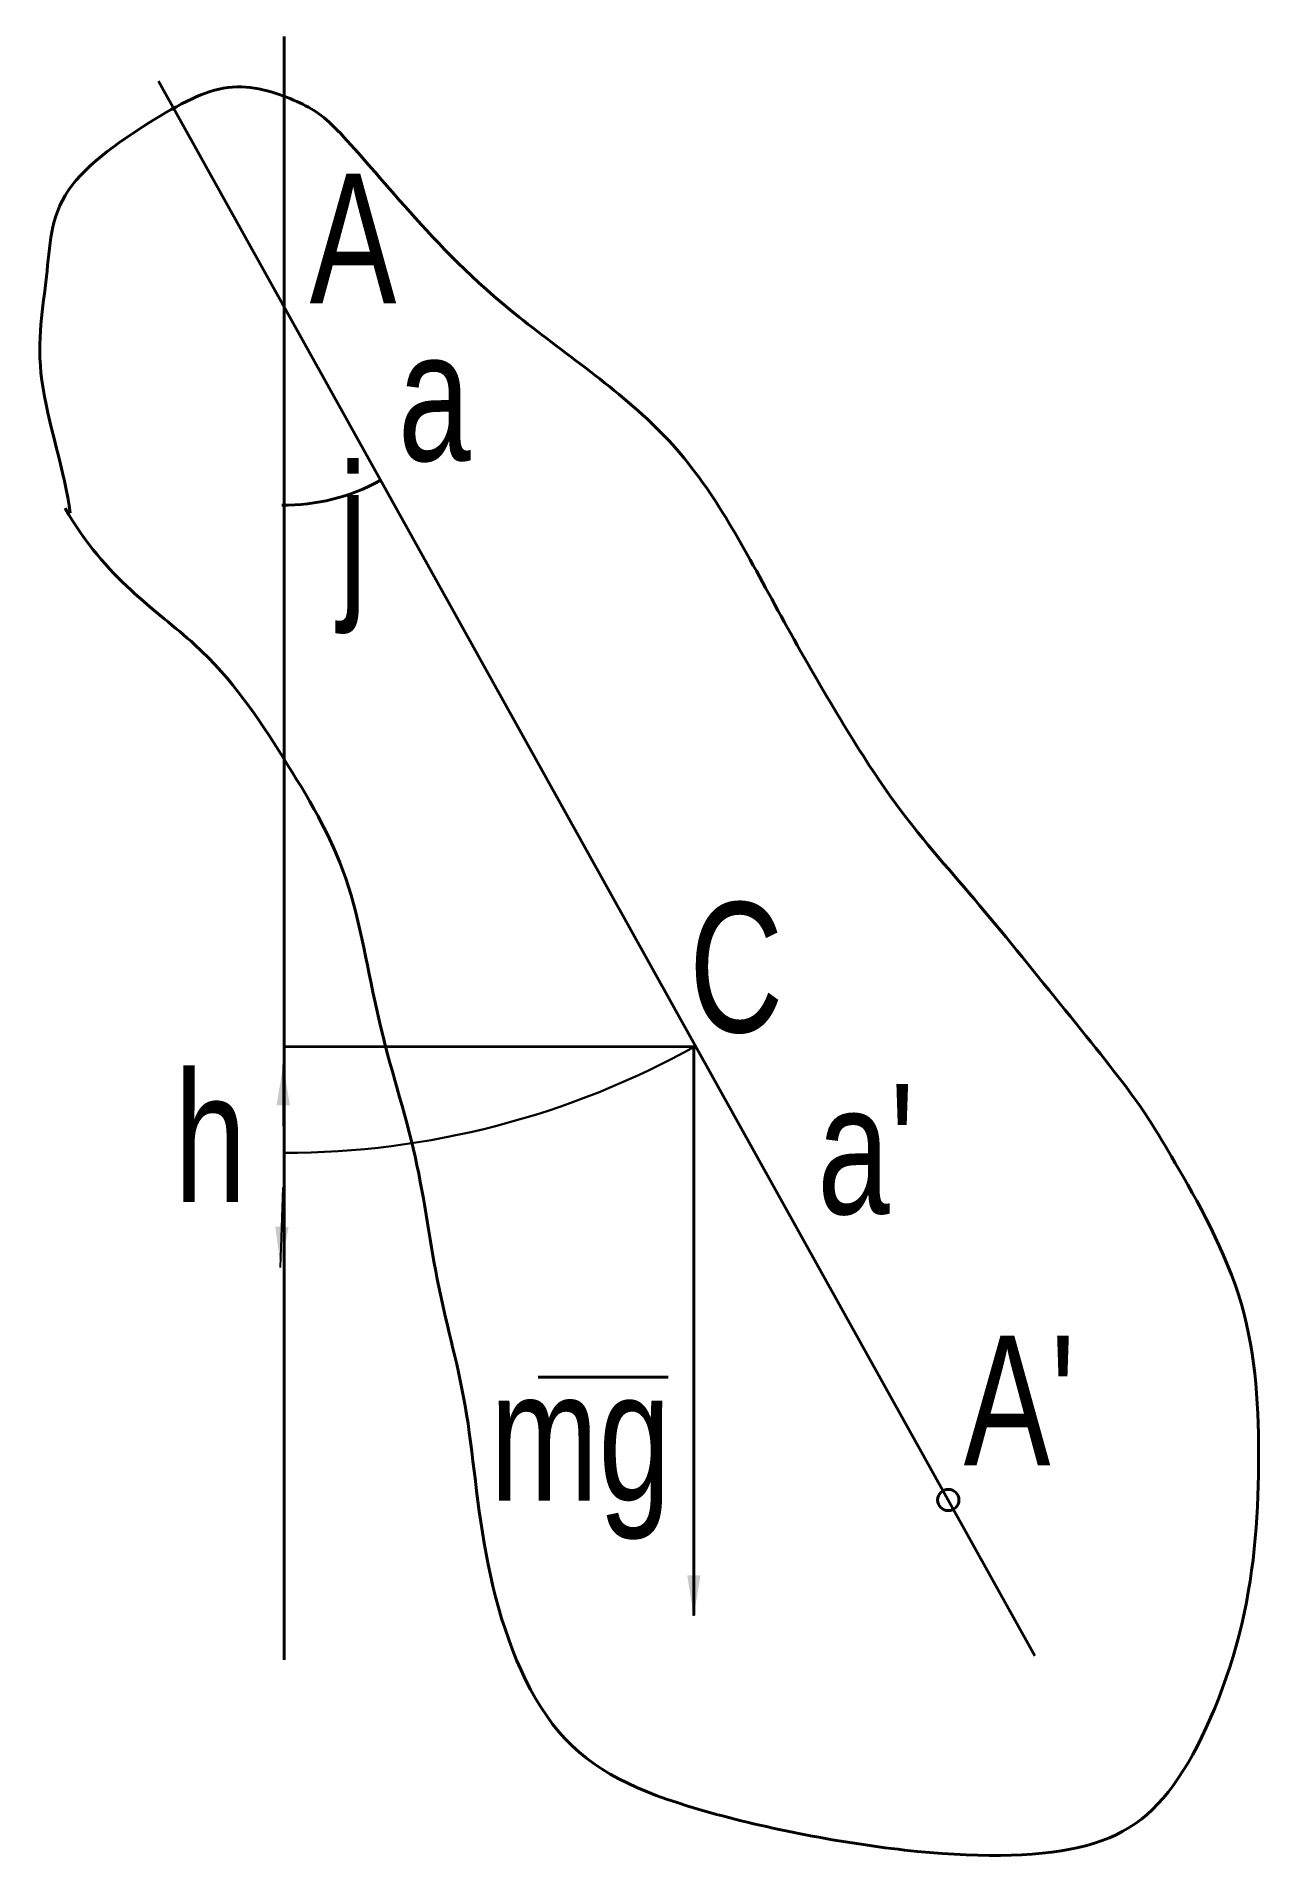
# Model space of a CAD drawing. Header units: millimetres. Extents: x -16 to 60, y -12 to 100.
import ezdxf

# ---------------------------------------------------------------- set-up
doc = ezdxf.new("R2010")
doc.units = ezdxf.units.MM
doc.linetypes.add('DASHEDX2', pattern=[38.1, 25.4, -12.7])
doc.layers.get('0').update_dxf_attribs({"linetype": 'CONTINUOUS', "lineweight": 0})
doc.styles.get("Standard").update_dxf_attribs({"font": 'txt', "width": 0.75})
doc.dimstyles.get("Standard").update_dxf_attribs({"dimtxt": 2.5, "dimasz": 2.5, "dimexe": 1.25, "dimexo": 0.625, "dimtad": 1, "dimtxsty": 'Standard', "dimcen": 2.5, "dimadec": 0, "dimazin": 0, "dimtfac": 1, "dimtmove": 0, "dimatfit": 3, "dimfxl": 1, "dimarcsym": 0})

msp = doc.modelspace()

# ---------------------------------------------------------------- linework, layer by layer
at = {"lineweight": 40}
for p, q in [((-0.25, 0), (-0.25, 100)), ((-8, 97.25), (46, 0.25)), ((25, 37.75), (25, 2.75))]:
    msp.add_line(p, q, dxfattribs=at)
at = {"lineweight": 35}
msp.add_line((25, 37.75), (-0.25, 37.75), dxfattribs=at)
at = {"linetype": 'DASHEDX2', "lineweight": 40}
msp.add_line((23.4, 17.4), (15.4, 17.4), dxfattribs=at)
at = {"lineweight": 40}
msp.add_circle((40.67, 9.84), 0.655, dxfattribs=at)
at = {"linetype": 'DASHEDX2', "lineweight": 40}
msp.add_arc((-0.2, 83.23), 12.1, 269.0659, 298.9264, dxfattribs=at)
at = {"lineweight": 30}
msp.add_arc((-0.25, 83.33), 52.11, 270, 299.1047, dxfattribs=at)
at = {"linetype": 'CONTINUOUS', "lineweight": 40}
msp.add_open_spline([(-13.75, 70.94), (-11.25, 66.56), (-5, 62.81), (-0.25, 55.56), (4.06, 48.44), (5.31, 39.38), (8.13, 30.94), (9.06, 22.81), (11.25, 15.63), (11.88, 5.31), (15.94, -5.63), (24.38, -9.38), (38.44, -12.19), (49.69, -12.19), (55, -8.44), (59.38, 2.19), (60, 12.81), (59.38, 22.5), (53.75, 32.19), (52.19, 34.69), (46.88, 41.25), (41.56, 47.81), (36.74, 53.09), (29.69, 65.31), (24.38, 75.63), (13.44, 82.81), (7.19, 89.38), (2.81, 94.69), (0.94, 95.94), (-3.44, 97.5), (-7.81, 95.31), (-14.69, 90.63), (-14.69, 85.31), (-15.94, 79.38), (-13.75, 73.13), (-13.44, 70.63)], degree=3, dxfattribs=at)

# ---------------------------------------------------------------- texts
at = {"linetype": 'DASHEDX2', "lineweight": 40, "char_height": 8, "width": 100, "attachment_point": 5}
for s, insert in [('A', (3.99, 87.55)), ('a', (9, 77.8)), ('j', (3.99, 68.4)), ('C', (27.6, 42.6)), ('h', (-4.8, 32.2)), ("a'", (35.6, 31.4)), ("A'", (45.06, 15.97)), ('mg', (18, 12.6))]:
    msp.add_mtext(s, dxfattribs=dict(at, insert=insert))

# ---------------------------------------------------------------- leaders
at = {"lineweight": 40}
for points in [[(-0.31, 36.65), (-0.31, 32.87)], [(-0.47, 24.17), (-0.31, 29.1)], [(24.99, 2.7), (24.99, 15.24)]]:
    msp.add_leader(points, dimstyle='Standard', dxfattribs=at)

doc.saveas('drawing.dxf')
